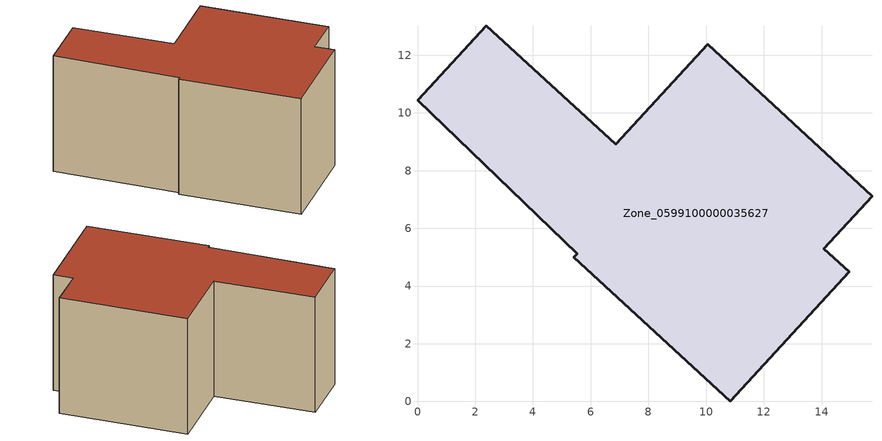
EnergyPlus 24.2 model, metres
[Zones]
Zone_0599100000035627
 floor ground (C_G): 10.84,0 5.42,4.99 5.54,5.12 0,10.44 2.39,13.03 6.88,8.91 10.06,12.37 15.75,7.12 14.08,5.3 14.96,4.49 z0
 wall outside (C_F): 10.06,12.37 6.88,8.91 2.39,13.03 0,10.44 5.54,5.12 5.42,4.99 10.84,0 14.96,4.49 14.08,5.3 15.75,7.12 10.06,12.37 z0:7.52
 roof outside (C_R): 15.75,7.12 10.06,12.37 6.88,8.91 2.39,13.03 0,10.44 5.54,5.12 5.42,4.99 10.84,0 14.96,4.49 14.08,5.3 z7.52
[BUILDING]
Pand.0599100000035627: North Axis=0; Terrain=City; Loads Convergence Tolerance Value=0.04; Temperature Convergence Tolerance Value=0.4; Solar Distribution=FullExterior; Maximum Number of Warmup Days=25; Minimum Number of Warmup Days=1
[Site:Location]
Rotterdam.The.Hague.AP_ZH_NLD Design_Conditions: Latitude=51.96; Longitude=4.45; Time Zone=1; Elevation=-4.5
[SITE:GROUNDTEMPERATURE:BUILDINGSURFACE]
18, 18, 18, 18, 18, 18, 18, 18, 18, 18, 18, 18
[MATERIAL] Thermal Absorptance=0.9; Solar Absorptance=0.7; Visible Absorptance=0.7
Name | Roughness | Thickness | Conductivity | Density | Specific Heat
G.TI.1975-1991 | MediumSmooth | 0.15 | 0.288461 | 540 | 1210
F.TI.1975-1991 | Rough | 0.3 | 0.230769 | 1920 | 840
R.TI.1975-1991 | MediumRough | 0.2 | 0.153846 | 1500 | 1000
[CONSTRUCTION]
C_G: G.TI.1975-1991
C_F: F.TI.1975-1991
C_R: R.TI.1975-1991
[ZONE]
Zone_0599100000035627: Type=1; Multiplier=1; Ceiling Height=Autocalculate; Volume=Autocalculate; Floor Area=autocalculate; Part of Total Floor Area=Yes
[ZONEINFILTRATION:DESIGNFLOWRATE]
Infil_Zone_0599100000035627: Zone or ZoneList or Space or SpaceList=Zone_0599100000035627; Schedule=AlwaysOn; Design Flow Rate Calculation Method=Flow/Area; Flow Rate per Floor Area=0.003; Constant Term Coefficient=1; Temperature Term Coefficient=0; Velocity Term Coefficient=0; Velocity Squared Term Coefficient=0
[HVACTEMPLATE:ZONE:IDEALLOADSAIRSYSTEM]
Zone_0599100000035627: Maximum Heating Supply Air Temperature=50; Minimum Cooling Supply Air Temperature=13; Maximum Heating Supply Air Humidity Ratio=0.0156; Minimum Cooling Supply Air Humidity Ratio=0.0077; Heating Limit=NoLimit; Cooling Limit=NoLimit; Dehumidification Control Type=ConstantSensibleHeatRatio; Cooling Sensible Heat Ratio=0.7; Dehumidification Setpoint=60; Humidification Control Type=None; Humidification Setpoint=30; Outdoor Air Method=None; Outdoor Air Flow Rate per Person=0.00944; Outdoor Air Flow Rate per Zone Floor Area=0; Outdoor Air Flow Rate per Zone=0; Demand Controlled Ventilation Type=None; Outdoor Air Economizer Type=NoEconomizer; Heat Recovery Type=None; Sensible Heat Recovery Effectiveness=0.7; Latent Heat Recovery Effectiveness=0.65
[ZONECONTROL:THERMOSTAT]
ThermostatControl_Zone_0599100000035627: Zone or ZoneList=Zone_0599100000035627; Control Type Schedule=DualSetpointControlType; Control 1=Thermostat_Zone_0599100000035627; Temperature Difference Between Cutout And Setpoint=0
[THERMOSTATSETPOINT:DUALSETPOINT]
Thermostat_Zone_0599100000035627: Heating Setpoint Temperature Schedule=HeatingSetpoint_Zone_0599100000035627; Cooling Setpoint Temperature Schedule=CoolingSetpoint_Zone_0599100000035627
[SCHEDULE:COMPACT]
HeatingSetpoint_Zone_0599100000035627: Through: 12/31, For: AllDays, Until: 24:00, 21
CoolingSetpoint_Zone_0599100000035627: Through: 12/31, For: AllDays, Until: 24:00, 24
DualSetpointControlType: Through: 12/31, For: AllDays, Until: 24:00, 4
AlwaysOn: Through: 12/31, For: AllDays, Until: 24:00, 1
